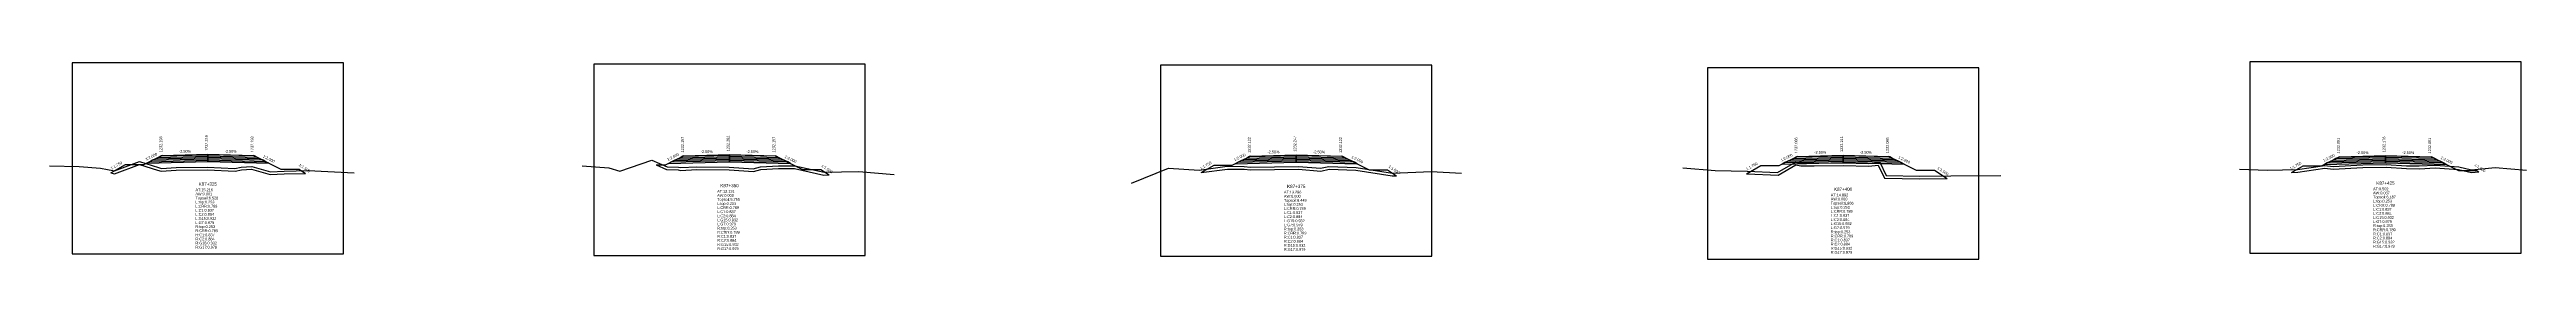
# Model space of a CAD drawing. Extents: x -7 to 78429, y 1189 to 1262.
# Drawn here: x 4291.7 to 4562.9, y 1220.8 to 1242.5 of the extents above; entities that cross this region are included whole.
import ezdxf
from ezdxf.enums import TextEntityAlignment as Align

# ---------------------------------------------------------------- set-up
doc = ezdxf.new("R2010")
doc.units = 0

msp = doc.modelspace()

# ---------------------------------------------------------------- linework, layer by layer
at = {"layer": 'A4_BORDER', "color": 7}
for points in [[(4294.17, 1221.368), (4323.87, 1221.368), (4323.87, 1242.368), (4294.17, 1242.368), (4294.17, 1221.368)], [(4532.622, 1221.474), (4562.322, 1221.474), (4562.322, 1242.474), (4532.622, 1242.474), (4532.622, 1221.474)], [(4351.296, 1221.206), (4380.996, 1221.206), (4380.996, 1242.206), (4351.296, 1242.206), (4351.296, 1221.206)], [(4413.354, 1221.114), (4443.054, 1221.114), (4443.054, 1242.114), (4413.354, 1242.114), (4413.354, 1221.114)], [(4473.237, 1220.801), (4502.937, 1220.801), (4502.937, 1241.801), (4473.237, 1241.801), (4473.237, 1220.801)]]:
    msp.add_lwpolyline(points, dxfattribs=at)
at = {"layer": 'CLEAR_GROUND', "color": 8}
for points in [[(4298.4, 1230.267), (4298.816, 1230.179), (4301.544, 1231.206), (4303.518, 1230.593), (4303.919, 1230.449), (4305.548, 1230.561), (4308.971, 1230.62), (4312.015, 1230.476), (4312.694, 1230.611), (4313.794, 1230.689), (4315.84, 1230.087), (4317.385, 1230.157), (4319.733, 1230.218)], [(4358.1, 1231.157), (4359.237, 1230.659), (4360.507, 1230.613), (4360.796, 1230.552), (4362.549, 1230.637), (4366.109, 1230.613), (4368.766, 1230.425), (4369.587, 1230.653), (4371.509, 1230.744), (4373.26, 1230.766), (4376.491, 1230.043), (4377.046, 1230.056)], [(4417.8, 1230.32), (4420.658, 1230.699), (4422.502, 1230.684), (4423.194, 1230.621), (4428.432, 1230.685), (4430.879, 1230.48), (4431.798, 1230.669), (4434.744, 1230.565), (4438.711, 1229.944), (4439.19, 1229.964)], [(4477.5, 1230.179), (4477.586, 1230.177), (4480.96, 1230.015), (4482.916, 1231.15), (4483.472, 1231.044), (4484.916, 1231.059), (4488.091, 1231.076), (4490.906, 1230.997), (4491.92, 1231.133), (4492.616, 1229.712), (4496.497, 1229.631), (4499.489, 1229.651)], [(4537.2, 1230.324), (4537.862, 1230.338), (4540.837, 1230.784), (4541.73, 1230.671), (4544.993, 1230.879), (4547.536, 1230.907), (4549.782, 1230.76), (4551.186, 1230.739), (4552.934, 1230.842), (4555.455, 1230.663), (4556.889, 1230.303), (4557.714, 1230.39)]]:
    msp.add_lwpolyline(points, dxfattribs=at)
at = {"layer": 'DESIGN_ROAD_TRIMMED', "color": 1}
for points in [[(4298.4, 1230.267), (4300.02, 1231.193), (4302.02, 1231.193), (4304.02, 1232.193), (4304.02, 1232.193), (4303.915, 1232.14), (4303.915, 1232.14), (4303.599, 1231.982), (4303.599, 1231.982), (4303.284, 1231.825), (4303.284, 1231.825), (4302.968, 1231.667), (4302.968, 1231.667), (4302.652, 1231.509), (4302.652, 1231.509), (4302.336, 1231.351), (4309.02, 1231.518), (4309.02, 1231.668), (4309.02, 1231.668), (4309.02, 1231.818), (4309.02, 1231.818), (4309.02, 1231.968), (4309.02, 1231.968), (4309.02, 1232.118), (4309.02, 1232.118), (4309.02, 1232.268), (4309.02, 1232.268), (4309.02, 1232.318), (4309.02, 1232.318), (4309.02, 1232.318), (4309.02, 1232.318), (4309.02, 1232.318), (4309.02, 1232.268), (4309.02, 1232.268), (4309.02, 1232.118), (4309.02, 1232.118), (4309.02, 1231.968), (4309.02, 1231.968), (4309.02, 1231.818), (4309.02, 1231.818), (4309.02, 1231.668), (4309.02, 1231.668), (4309.02, 1231.518), (4315.705, 1231.351), (4315.389, 1231.509), (4315.389, 1231.509), (4315.073, 1231.667), (4315.073, 1231.667), (4314.757, 1231.825), (4314.757, 1231.825), (4314.442, 1231.982), (4314.442, 1231.982), (4314.126, 1232.14), (4314.126, 1232.14), (4314.02, 1232.193), (4314.02, 1232.193), (4317.02, 1230.693), (4319.02, 1230.693), (4319.733, 1230.218)], [(4358.1, 1231.157), (4359.146, 1231.157), (4361.146, 1232.157), (4361.146, 1232.157), (4361.04, 1232.104), (4361.04, 1232.104), (4360.725, 1231.946), (4360.725, 1231.946), (4360.409, 1231.789), (4360.409, 1231.789), (4360.093, 1231.631), (4360.093, 1231.631), (4359.777, 1231.473), (4359.777, 1231.473), (4359.461, 1231.315), (4366.146, 1231.482), (4366.146, 1231.632), (4366.146, 1231.632), (4366.146, 1231.782), (4366.146, 1231.782), (4366.146, 1231.932), (4366.146, 1231.932), (4366.146, 1232.082), (4366.146, 1232.082), (4366.146, 1232.232), (4366.146, 1232.232), (4366.146, 1232.282), (4366.146, 1232.282), (4366.146, 1232.282), (4366.146, 1232.282), (4366.146, 1232.282), (4366.146, 1232.232), (4366.146, 1232.232), (4366.146, 1232.082), (4366.146, 1232.082), (4366.146, 1231.932), (4366.146, 1231.932), (4366.146, 1231.782), (4366.146, 1231.782), (4366.146, 1231.632), (4366.146, 1231.632), (4366.146, 1231.482), (4372.83, 1231.315), (4372.514, 1231.473), (4372.514, 1231.473), (4372.198, 1231.631), (4372.198, 1231.631), (4371.882, 1231.789), (4371.882, 1231.789), (4371.567, 1231.946), (4371.567, 1231.946), (4371.251, 1232.104), (4371.251, 1232.104), (4371.146, 1232.157), (4371.146, 1232.157), (4374.146, 1230.657), (4376.146, 1230.657), (4377.046, 1230.056)], [(4417.8, 1230.32), (4419.204, 1231.122), (4421.204, 1231.122), (4423.204, 1232.122), (4423.204, 1232.122), (4423.098, 1232.069), (4423.098, 1232.069), (4422.782, 1231.911), (4422.782, 1231.911), (4422.467, 1231.754), (4422.467, 1231.754), (4422.151, 1231.596), (4422.151, 1231.596), (4421.835, 1231.438), (4421.835, 1231.438), (4421.519, 1231.28), (4428.204, 1231.447), (4428.204, 1231.597), (4428.204, 1231.597), (4428.204, 1231.747), (4428.204, 1231.747), (4428.204, 1231.897), (4428.204, 1231.897), (4428.204, 1232.047), (4428.204, 1232.047), (4428.204, 1232.197), (4428.204, 1232.197), (4428.204, 1232.247), (4428.204, 1232.247), (4428.204, 1232.247), (4428.204, 1232.247), (4428.204, 1232.247), (4428.204, 1232.197), (4428.204, 1232.197), (4428.204, 1232.047), (4428.204, 1232.047), (4428.204, 1231.897), (4428.204, 1231.897), (4428.204, 1231.747), (4428.204, 1231.747), (4428.204, 1231.597), (4428.204, 1231.597), (4428.204, 1231.447), (4434.888, 1231.28), (4434.572, 1231.438), (4434.572, 1231.438), (4434.256, 1231.596), (4434.256, 1231.596), (4433.94, 1231.754), (4433.94, 1231.754), (4433.625, 1231.911), (4433.625, 1231.911), (4433.309, 1232.069), (4433.309, 1232.069), (4433.204, 1232.122), (4433.204, 1232.122), (4436.204, 1230.622), (4438.204, 1230.622), (4439.19, 1229.964)], [(4477.5, 1230.179), (4479.087, 1231.086), (4481.087, 1231.086), (4483.087, 1232.086), (4483.087, 1232.086), (4482.982, 1232.033), (4482.982, 1232.033), (4482.666, 1231.875), (4482.666, 1231.875), (4482.35, 1231.718), (4482.35, 1231.718), (4482.034, 1231.56), (4482.034, 1231.56), (4481.719, 1231.402), (4481.719, 1231.402), (4481.403, 1231.244), (4488.087, 1231.411), (4488.087, 1231.561), (4488.087, 1231.561), (4488.087, 1231.711), (4488.087, 1231.711), (4488.087, 1231.861), (4488.087, 1231.861), (4488.087, 1232.011), (4488.087, 1232.011), (4488.087, 1232.161), (4488.087, 1232.161), (4488.087, 1232.211), (4488.087, 1232.211), (4488.087, 1232.211), (4488.087, 1232.211), (4488.087, 1232.211), (4488.087, 1232.161), (4488.087, 1232.161), (4488.087, 1232.011), (4488.087, 1232.011), (4488.087, 1231.861), (4488.087, 1231.861), (4488.087, 1231.711), (4488.087, 1231.711), (4488.087, 1231.561), (4488.087, 1231.561), (4488.087, 1231.411), (4494.771, 1231.244), (4494.455, 1231.402), (4494.455, 1231.402), (4494.14, 1231.56), (4494.14, 1231.56), (4493.824, 1231.718), (4493.824, 1231.718), (4493.508, 1231.875), (4493.508, 1231.875), (4493.192, 1232.033), (4493.192, 1232.033), (4493.087, 1232.086), (4493.087, 1232.086), (4496.087, 1230.586), (4498.087, 1230.586), (4499.489, 1229.651)], [(4537.2, 1230.324), (4538.472, 1231.051), (4540.472, 1231.051), (4542.472, 1232.051), (4542.472, 1232.051), (4542.366, 1231.998), (4542.366, 1231.998), (4542.051, 1231.84), (4542.051, 1231.84), (4541.735, 1231.683), (4541.735, 1231.683), (4541.419, 1231.525), (4541.419, 1231.525), (4541.103, 1231.367), (4541.103, 1231.367), (4540.787, 1231.209), (4547.472, 1231.376), (4547.472, 1231.526), (4547.472, 1231.526), (4547.472, 1231.676), (4547.472, 1231.676), (4547.472, 1231.826), (4547.472, 1231.826), (4547.472, 1231.976), (4547.472, 1231.976), (4547.472, 1232.126), (4547.472, 1232.126), (4547.472, 1232.176), (4547.472, 1232.176), (4547.472, 1232.176), (4547.472, 1232.176), (4547.472, 1232.176), (4547.472, 1232.126), (4547.472, 1232.126), (4547.472, 1231.976), (4547.472, 1231.976), (4547.472, 1231.826), (4547.472, 1231.826), (4547.472, 1231.676), (4547.472, 1231.676), (4547.472, 1231.526), (4547.472, 1231.526), (4547.472, 1231.376), (4554.156, 1231.209), (4553.84, 1231.367), (4553.84, 1231.367), (4553.524, 1231.525), (4553.524, 1231.525), (4553.208, 1231.683), (4553.208, 1231.683), (4552.893, 1231.84), (4552.893, 1231.84), (4552.577, 1231.998), (4552.577, 1231.998), (4552.472, 1232.051), (4552.472, 1232.051), (4555.472, 1230.551), (4557.472, 1230.551), (4557.714, 1230.39)]]:
    msp.add_lwpolyline(points, dxfattribs=at)
at = {"layer": 'FINISHED_ROAD', "color": 2}
for points in [[(4300.02, 1231.193), (4302.02, 1231.193), (4304.02, 1232.193), (4304.02, 1232.193), (4309.02, 1232.318), (4314.02, 1232.193), (4314.02, 1232.193), (4317.02, 1230.693), (4319.02, 1230.693)], [(4359.146, 1231.157), (4361.146, 1232.157), (4361.146, 1232.157), (4366.146, 1232.282), (4371.146, 1232.157), (4371.146, 1232.157), (4374.146, 1230.657), (4376.146, 1230.657)], [(4419.204, 1231.122), (4421.204, 1231.122), (4423.204, 1232.122), (4423.204, 1232.122), (4428.204, 1232.247), (4433.204, 1232.122), (4433.204, 1232.122), (4436.204, 1230.622), (4438.204, 1230.622)], [(4479.087, 1231.086), (4481.087, 1231.086), (4483.087, 1232.086), (4483.087, 1232.086), (4488.087, 1232.211), (4493.087, 1232.086), (4493.087, 1232.086), (4496.087, 1230.586), (4498.087, 1230.586)], [(4538.472, 1231.051), (4540.472, 1231.051), (4542.472, 1232.051), (4542.472, 1232.051), (4547.472, 1232.176), (4552.472, 1232.051), (4552.472, 1232.051), (4555.472, 1230.551), (4557.472, 1230.551)]]:
    msp.add_lwpolyline(points, dxfattribs=at)
at = {"layer": 'LAYER_0', "color": 4}
for points in [[(4304.02, 1232.193), (4303.915, 1232.14), (4309.02, 1232.268), (4309.02, 1232.318)], [(4361.146, 1232.157), (4361.04, 1232.104), (4366.146, 1232.232), (4366.146, 1232.282)], [(4423.204, 1232.122), (4423.098, 1232.069), (4428.204, 1232.197), (4428.204, 1232.247)], [(4483.087, 1232.086), (4482.982, 1232.033), (4488.087, 1232.161), (4488.087, 1232.211)], [(4542.472, 1232.051), (4542.366, 1231.998), (4547.472, 1232.126), (4547.472, 1232.176)]]:
    msp.add_lwpolyline(points, dxfattribs=at)
at = {"layer": 'LAYER_1', "color": 4}
for points in [[(4303.915, 1232.14), (4303.599, 1231.982), (4309.02, 1232.118), (4309.02, 1232.268)], [(4361.04, 1232.104), (4360.725, 1231.946), (4366.146, 1232.082), (4366.146, 1232.232)], [(4423.098, 1232.069), (4422.782, 1231.911), (4428.204, 1232.047), (4428.204, 1232.197)], [(4482.982, 1232.033), (4482.666, 1231.875), (4488.087, 1232.011), (4488.087, 1232.161)], [(4542.366, 1231.998), (4542.051, 1231.84), (4547.472, 1231.976), (4547.472, 1232.126)]]:
    msp.add_lwpolyline(points, dxfattribs=at)
at = {"layer": 'LAYER_10', "color": 6}
for points in [[(4315.073, 1231.667), (4315.389, 1231.509), (4309.02, 1231.668), (4309.02, 1231.818)], [(4372.198, 1231.631), (4372.514, 1231.473), (4366.146, 1231.632), (4366.146, 1231.782)], [(4434.256, 1231.596), (4434.572, 1231.438), (4428.204, 1231.597), (4428.204, 1231.747)], [(4494.14, 1231.56), (4494.455, 1231.402), (4488.087, 1231.561), (4488.087, 1231.711)], [(4553.524, 1231.525), (4553.84, 1231.367), (4547.472, 1231.526), (4547.472, 1231.676)]]:
    msp.add_lwpolyline(points, dxfattribs=at)
at = {"layer": 'LAYER_11', "color": 6}
for points in [[(4315.389, 1231.509), (4315.705, 1231.351), (4309.02, 1231.518), (4309.02, 1231.668)], [(4372.514, 1231.473), (4372.83, 1231.315), (4366.146, 1231.482), (4366.146, 1231.632)], [(4434.572, 1231.438), (4434.888, 1231.28), (4428.204, 1231.447), (4428.204, 1231.597)], [(4494.455, 1231.402), (4494.771, 1231.244), (4488.087, 1231.411), (4488.087, 1231.561)], [(4553.84, 1231.367), (4554.156, 1231.209), (4547.472, 1231.376), (4547.472, 1231.526)]]:
    msp.add_lwpolyline(points, dxfattribs=at)
at = {"layer": 'LAYER_2', "color": 4}
for points in [[(4303.599, 1231.982), (4303.284, 1231.825), (4309.02, 1231.968), (4309.02, 1232.118)], [(4360.725, 1231.946), (4360.409, 1231.789), (4366.146, 1231.932), (4366.146, 1232.082)], [(4422.782, 1231.911), (4422.467, 1231.754), (4428.204, 1231.897), (4428.204, 1232.047)], [(4482.666, 1231.875), (4482.35, 1231.718), (4488.087, 1231.861), (4488.087, 1232.011)], [(4542.051, 1231.84), (4541.735, 1231.683), (4547.472, 1231.826), (4547.472, 1231.976)]]:
    msp.add_lwpolyline(points, dxfattribs=at)
at = {"layer": 'LAYER_3', "color": 4}
for points in [[(4303.284, 1231.825), (4302.968, 1231.667), (4309.02, 1231.818), (4309.02, 1231.968)], [(4360.409, 1231.789), (4360.093, 1231.631), (4366.146, 1231.782), (4366.146, 1231.932)], [(4422.467, 1231.754), (4422.151, 1231.596), (4428.204, 1231.747), (4428.204, 1231.897)], [(4482.35, 1231.718), (4482.034, 1231.56), (4488.087, 1231.711), (4488.087, 1231.861)], [(4541.735, 1231.683), (4541.419, 1231.525), (4547.472, 1231.676), (4547.472, 1231.826)]]:
    msp.add_lwpolyline(points, dxfattribs=at)
at = {"layer": 'LAYER_4', "color": 4}
for points in [[(4302.968, 1231.667), (4302.652, 1231.509), (4309.02, 1231.668), (4309.02, 1231.818)], [(4360.093, 1231.631), (4359.777, 1231.473), (4366.146, 1231.632), (4366.146, 1231.782)], [(4422.151, 1231.596), (4421.835, 1231.438), (4428.204, 1231.597), (4428.204, 1231.747)], [(4482.034, 1231.56), (4481.719, 1231.402), (4488.087, 1231.561), (4488.087, 1231.711)], [(4541.419, 1231.525), (4541.103, 1231.367), (4547.472, 1231.526), (4547.472, 1231.676)]]:
    msp.add_lwpolyline(points, dxfattribs=at)
at = {"layer": 'LAYER_5', "color": 4}
for points in [[(4302.652, 1231.509), (4302.336, 1231.351), (4309.02, 1231.518), (4309.02, 1231.668)], [(4359.777, 1231.473), (4359.461, 1231.315), (4366.146, 1231.482), (4366.146, 1231.632)], [(4421.835, 1231.438), (4421.519, 1231.28), (4428.204, 1231.447), (4428.204, 1231.597)], [(4481.719, 1231.402), (4481.403, 1231.244), (4488.087, 1231.411), (4488.087, 1231.561)], [(4541.103, 1231.367), (4540.787, 1231.209), (4547.472, 1231.376), (4547.472, 1231.526)]]:
    msp.add_lwpolyline(points, dxfattribs=at)
at = {"layer": 'LAYER_6', "color": 6}
for points in [[(4314.02, 1232.193), (4314.126, 1232.14), (4309.02, 1232.268), (4309.02, 1232.318)], [(4371.146, 1232.157), (4371.251, 1232.104), (4366.146, 1232.232), (4366.146, 1232.282)], [(4433.204, 1232.122), (4433.309, 1232.069), (4428.204, 1232.197), (4428.204, 1232.247)], [(4493.087, 1232.086), (4493.192, 1232.033), (4488.087, 1232.161), (4488.087, 1232.211)], [(4552.472, 1232.051), (4552.577, 1231.998), (4547.472, 1232.126), (4547.472, 1232.176)]]:
    msp.add_lwpolyline(points, dxfattribs=at)
at = {"layer": 'LAYER_7', "color": 6}
for points in [[(4314.126, 1232.14), (4314.442, 1231.982), (4309.02, 1232.118), (4309.02, 1232.268)], [(4371.251, 1232.104), (4371.567, 1231.946), (4366.146, 1232.082), (4366.146, 1232.232)], [(4433.309, 1232.069), (4433.625, 1231.911), (4428.204, 1232.047), (4428.204, 1232.197)], [(4493.192, 1232.033), (4493.508, 1231.875), (4488.087, 1232.011), (4488.087, 1232.161)], [(4552.577, 1231.998), (4552.893, 1231.84), (4547.472, 1231.976), (4547.472, 1232.126)]]:
    msp.add_lwpolyline(points, dxfattribs=at)
at = {"layer": 'LAYER_8', "color": 6}
for points in [[(4314.442, 1231.982), (4314.757, 1231.825), (4309.02, 1231.968), (4309.02, 1232.118)], [(4371.567, 1231.946), (4371.882, 1231.789), (4366.146, 1231.932), (4366.146, 1232.082)], [(4433.625, 1231.911), (4433.94, 1231.754), (4428.204, 1231.897), (4428.204, 1232.047)], [(4493.508, 1231.875), (4493.824, 1231.718), (4488.087, 1231.861), (4488.087, 1232.011)], [(4552.893, 1231.84), (4553.208, 1231.683), (4547.472, 1231.826), (4547.472, 1231.976)]]:
    msp.add_lwpolyline(points, dxfattribs=at)
at = {"layer": 'LAYER_9', "color": 6}
for points in [[(4314.757, 1231.825), (4315.073, 1231.667), (4309.02, 1231.818), (4309.02, 1231.968)], [(4371.882, 1231.789), (4372.198, 1231.631), (4366.146, 1231.782), (4366.146, 1231.932)], [(4433.94, 1231.754), (4434.256, 1231.596), (4428.204, 1231.747), (4428.204, 1231.897)], [(4493.824, 1231.718), (4494.14, 1231.56), (4488.087, 1231.711), (4488.087, 1231.861)], [(4553.208, 1231.683), (4553.524, 1231.525), (4547.472, 1231.676), (4547.472, 1231.826)]]:
    msp.add_lwpolyline(points, dxfattribs=at)
at = {"layer": 'NATURAL_GROUND', "color": 3}
for points in [[(4291.687, 1231.045), (4294.943, 1230.967), (4297.276, 1230.81), (4298.792, 1230.491), (4301.534, 1231.523), (4303.613, 1230.878), (4303.961, 1230.753), (4305.535, 1230.861), (4308.975, 1230.92), (4311.992, 1230.777), (4312.653, 1230.909), (4313.826, 1230.992), (4315.876, 1230.389), (4317.374, 1230.457), (4319.996, 1230.525), (4325.05, 1230.293)], [(4350.01, 1231.04), (4352.918, 1230.816), (4354.134, 1230.467), (4357.638, 1231.687), (4359.305, 1230.957), (4360.544, 1230.912), (4360.82, 1230.854), (4362.543, 1230.937), (4366.121, 1230.913), (4368.736, 1230.728), (4369.54, 1230.951), (4371.5, 1231.044), (4373.292, 1231.066), (4376.521, 1230.344), (4380.31, 1230.434), (4384.163, 1230.093)], [(4470.532, 1230.816), (4474.082, 1230.557), (4477.597, 1230.477), (4480.886, 1230.319), (4482.862, 1231.466), (4483.499, 1231.344), (4484.914, 1231.359), (4488.094, 1231.376), (4490.89, 1231.298), (4492.094, 1231.459), (4492.805, 1230.008), (4496.499, 1229.931), (4499.898, 1229.954), (4505.356, 1229.972)], [(4410.149, 1229.131), (4414.207, 1230.813), (4417.562, 1230.591), (4420.64, 1230.999), (4422.517, 1230.984), (4423.206, 1230.921), (4428.443, 1230.985), (4430.861, 1230.783), (4431.773, 1230.97), (4434.773, 1230.864), (4438.729, 1230.245), (4442.966, 1230.422), (4446.312, 1230.251)], [(4531.481, 1230.694), (4534.552, 1230.568), (4537.837, 1230.638), (4540.834, 1231.087), (4541.74, 1230.972), (4544.982, 1231.179), (4547.545, 1231.207), (4549.794, 1231.06), (4551.18, 1231.039), (4552.936, 1231.143), (4555.503, 1230.96), (4556.911, 1230.607), (4559.492, 1230.878), (4562.913, 1230.565)]]:
    msp.add_lwpolyline(points, dxfattribs=at)
at = {"layer": 'STRUCTURE_LEFT', "color": 4}
for points in [[(4304.02, 1232.193), (4303.915, 1232.14), (4303.915, 1232.14), (4303.599, 1231.982), (4303.599, 1231.982), (4303.284, 1231.825), (4303.284, 1231.825), (4302.968, 1231.667), (4302.968, 1231.667), (4302.652, 1231.509), (4302.652, 1231.509), (4302.336, 1231.351), (4309.02, 1231.518), (4309.02, 1231.668), (4309.02, 1231.668), (4309.02, 1231.818), (4309.02, 1231.818), (4309.02, 1231.968), (4309.02, 1231.968), (4309.02, 1232.118), (4309.02, 1232.118), (4309.02, 1232.268), (4309.02, 1232.268), (4309.02, 1232.318), (4309.02, 1232.318)], [(4361.146, 1232.157), (4361.04, 1232.104), (4361.04, 1232.104), (4360.725, 1231.946), (4360.725, 1231.946), (4360.409, 1231.789), (4360.409, 1231.789), (4360.093, 1231.631), (4360.093, 1231.631), (4359.777, 1231.473), (4359.777, 1231.473), (4359.461, 1231.315), (4366.146, 1231.482), (4366.146, 1231.632), (4366.146, 1231.632), (4366.146, 1231.782), (4366.146, 1231.782), (4366.146, 1231.932), (4366.146, 1231.932), (4366.146, 1232.082), (4366.146, 1232.082), (4366.146, 1232.232), (4366.146, 1232.232), (4366.146, 1232.282), (4366.146, 1232.282)], [(4423.204, 1232.122), (4423.098, 1232.069), (4423.098, 1232.069), (4422.782, 1231.911), (4422.782, 1231.911), (4422.467, 1231.754), (4422.467, 1231.754), (4422.151, 1231.596), (4422.151, 1231.596), (4421.835, 1231.438), (4421.835, 1231.438), (4421.519, 1231.28), (4428.204, 1231.447), (4428.204, 1231.597), (4428.204, 1231.597), (4428.204, 1231.747), (4428.204, 1231.747), (4428.204, 1231.897), (4428.204, 1231.897), (4428.204, 1232.047), (4428.204, 1232.047), (4428.204, 1232.197), (4428.204, 1232.197), (4428.204, 1232.247), (4428.204, 1232.247)], [(4483.087, 1232.086), (4482.982, 1232.033), (4482.982, 1232.033), (4482.666, 1231.875), (4482.666, 1231.875), (4482.35, 1231.718), (4482.35, 1231.718), (4482.034, 1231.56), (4482.034, 1231.56), (4481.719, 1231.402), (4481.719, 1231.402), (4481.403, 1231.244), (4488.087, 1231.411), (4488.087, 1231.561), (4488.087, 1231.561), (4488.087, 1231.711), (4488.087, 1231.711), (4488.087, 1231.861), (4488.087, 1231.861), (4488.087, 1232.011), (4488.087, 1232.011), (4488.087, 1232.161), (4488.087, 1232.161), (4488.087, 1232.211), (4488.087, 1232.211)], [(4542.472, 1232.051), (4542.366, 1231.998), (4542.366, 1231.998), (4542.051, 1231.84), (4542.051, 1231.84), (4541.735, 1231.683), (4541.735, 1231.683), (4541.419, 1231.525), (4541.419, 1231.525), (4541.103, 1231.367), (4541.103, 1231.367), (4540.787, 1231.209), (4547.472, 1231.376), (4547.472, 1231.526), (4547.472, 1231.526), (4547.472, 1231.676), (4547.472, 1231.676), (4547.472, 1231.826), (4547.472, 1231.826), (4547.472, 1231.976), (4547.472, 1231.976), (4547.472, 1232.126), (4547.472, 1232.126), (4547.472, 1232.176), (4547.472, 1232.176)]]:
    msp.add_lwpolyline(points, dxfattribs=at)
at = {"layer": 'STRUCTURE_RIGHT', "color": 6}
for points in [[(4309.02, 1232.318), (4309.02, 1232.318), (4309.02, 1232.268), (4309.02, 1232.268), (4309.02, 1232.118), (4309.02, 1232.118), (4309.02, 1231.968), (4309.02, 1231.968), (4309.02, 1231.818), (4309.02, 1231.818), (4309.02, 1231.668), (4309.02, 1231.668), (4309.02, 1231.518), (4315.705, 1231.351), (4315.389, 1231.509), (4315.389, 1231.509), (4315.073, 1231.667), (4315.073, 1231.667), (4314.757, 1231.825), (4314.757, 1231.825), (4314.442, 1231.982), (4314.442, 1231.982), (4314.126, 1232.14), (4314.126, 1232.14), (4314.02, 1232.193)], [(4366.146, 1232.282), (4366.146, 1232.282), (4366.146, 1232.232), (4366.146, 1232.232), (4366.146, 1232.082), (4366.146, 1232.082), (4366.146, 1231.932), (4366.146, 1231.932), (4366.146, 1231.782), (4366.146, 1231.782), (4366.146, 1231.632), (4366.146, 1231.632), (4366.146, 1231.482), (4372.83, 1231.315), (4372.514, 1231.473), (4372.514, 1231.473), (4372.198, 1231.631), (4372.198, 1231.631), (4371.882, 1231.789), (4371.882, 1231.789), (4371.567, 1231.946), (4371.567, 1231.946), (4371.251, 1232.104), (4371.251, 1232.104), (4371.146, 1232.157)], [(4428.204, 1232.247), (4428.204, 1232.247), (4428.204, 1232.197), (4428.204, 1232.197), (4428.204, 1232.047), (4428.204, 1232.047), (4428.204, 1231.897), (4428.204, 1231.897), (4428.204, 1231.747), (4428.204, 1231.747), (4428.204, 1231.597), (4428.204, 1231.597), (4428.204, 1231.447), (4434.888, 1231.28), (4434.572, 1231.438), (4434.572, 1231.438), (4434.256, 1231.596), (4434.256, 1231.596), (4433.94, 1231.754), (4433.94, 1231.754), (4433.625, 1231.911), (4433.625, 1231.911), (4433.309, 1232.069), (4433.309, 1232.069), (4433.204, 1232.122)], [(4488.087, 1232.211), (4488.087, 1232.211), (4488.087, 1232.161), (4488.087, 1232.161), (4488.087, 1232.011), (4488.087, 1232.011), (4488.087, 1231.861), (4488.087, 1231.861), (4488.087, 1231.711), (4488.087, 1231.711), (4488.087, 1231.561), (4488.087, 1231.561), (4488.087, 1231.411), (4494.771, 1231.244), (4494.455, 1231.402), (4494.455, 1231.402), (4494.14, 1231.56), (4494.14, 1231.56), (4493.824, 1231.718), (4493.824, 1231.718), (4493.508, 1231.875), (4493.508, 1231.875), (4493.192, 1232.033), (4493.192, 1232.033), (4493.087, 1232.086)], [(4547.472, 1232.176), (4547.472, 1232.176), (4547.472, 1232.126), (4547.472, 1232.126), (4547.472, 1231.976), (4547.472, 1231.976), (4547.472, 1231.826), (4547.472, 1231.826), (4547.472, 1231.676), (4547.472, 1231.676), (4547.472, 1231.526), (4547.472, 1231.526), (4547.472, 1231.376), (4554.156, 1231.209), (4553.84, 1231.367), (4553.84, 1231.367), (4553.524, 1231.525), (4553.524, 1231.525), (4553.208, 1231.683), (4553.208, 1231.683), (4552.893, 1231.84), (4552.893, 1231.84), (4552.577, 1231.998), (4552.577, 1231.998), (4552.472, 1232.051)]]:
    msp.add_lwpolyline(points, dxfattribs=at)

# ---------------------------------------------------------------- texts
at = {"layer": 'INFO_TEXT'}
for s, p in [('AT:8.502', (4546.122, 1228.374)), ('AT:15.216', (4307.67, 1228.268)), ('AW:0.001', (4307.67, 1227.818)), ('Topsoil:6.528', (4307.67, 1227.368)), ('L:top:0.253', (4307.67, 1226.918)), ('L:CRR:0.789', (4307.67, 1226.468)), ('L:C1:0.837', (4307.67, 1226.018)), ('AT:12.131', (4364.796, 1228.106)), ('AW:0.000', (4364.796, 1227.656)), ('Topsoil:5.755', (4364.796, 1227.206)), ('L:top:0.253', (4364.796, 1226.756)), ('L:CRR:0.789', (4364.796, 1226.306)), ('L:C1:0.837', (4364.796, 1225.856)), ('AT:13.286', (4426.854, 1228.014)), ('AW:0.000', (4426.854, 1227.564)), ('Topsoil:6.449', (4426.854, 1227.114)), ('L:top:0.253', (4426.854, 1226.664)), ('L:CRR:0.789', (4426.854, 1226.214)), ('L:C1:0.837', (4426.854, 1225.764)), ('AT:14.892', (4486.737, 1227.701)), ('AW:0.000', (4486.737, 1227.251)), ('Topsoil:6.966', (4486.737, 1226.801)), ('L:top:0.253', (4486.737, 1226.351)), ('L:CRR:0.789', (4486.737, 1225.901)), ('AW:0.037', (4546.122, 1227.924)), ('Topsoil:6.187', (4546.122, 1227.474)), ('L:top:0.253', (4546.122, 1227.024)), ('L:CRR:0.789', (4546.122, 1226.574)), ('L:C1:0.837', (4546.122, 1226.124)), ('L:C2:0.884', (4546.122, 1225.674)), ('L:C2:0.884', (4307.67, 1225.568)), ('L:G15:0.932', (4307.67, 1225.118)), ('L:G7:0.979', (4307.67, 1224.668)), ('R:top:0.253', (4307.67, 1224.218)), ('R:CRR:0.789', (4307.67, 1223.768)), ('R:C1:0.837', (4307.67, 1223.318)), ('L:C2:0.884', (4364.796, 1225.406)), ('L:G15:0.932', (4364.796, 1224.956)), ('L:G7:0.979', (4364.796, 1224.506)), ('R:top:0.253', (4364.796, 1224.056)), ('R:CRR:0.789', (4364.796, 1223.606)), ('R:C1:0.837', (4364.796, 1223.156)), ('L:C2:0.884', (4426.854, 1225.314)), ('L:G15:0.932', (4426.854, 1224.864)), ('L:G7:0.979', (4426.854, 1224.414)), ('R:top:0.253', (4426.854, 1223.964)), ('R:CRR:0.789', (4426.854, 1223.514)), ('R:C1:0.837', (4426.854, 1223.064)), ('L:C1:0.837', (4486.737, 1225.451)), ('L:C2:0.884', (4486.737, 1225.001)), ('L:G15:0.932', (4486.737, 1224.551)), ('L:G7:0.979', (4486.737, 1224.101)), ('R:top:0.253', (4486.737, 1223.651)), ('R:CRR:0.789', (4486.737, 1223.201)), ('L:G15:0.932', (4546.122, 1225.224)), ('L:G7:0.979', (4546.122, 1224.774)), ('R:top:0.253', (4546.122, 1224.324)), ('R:CRR:0.789', (4546.122, 1223.874)), ('R:C1:0.837', (4546.122, 1223.424)), ('R:C2:0.884', (4546.122, 1222.974)), ('R:C2:0.884', (4307.67, 1222.868)), ('R:G15:0.932', (4307.67, 1222.418)), ('R:G17:0.979', (4307.67, 1221.968)), ('R:C2:0.884', (4364.796, 1222.706)), ('R:G15:0.932', (4364.796, 1222.256)), ('R:G17:0.979', (4364.796, 1221.806)), ('R:C2:0.884', (4426.854, 1222.614)), ('R:G15:0.932', (4426.854, 1222.164)), ('R:G17:0.979', (4426.854, 1221.714)), ('R:C1:0.837', (4486.737, 1222.751)), ('R:C2:0.884', (4486.737, 1222.301)), ('R:G15:0.932', (4486.737, 1221.851)), ('R:G17:0.979', (4486.737, 1221.401)), ('R:G15:0.932', (4546.122, 1222.524)), ('R:G17:0.979', (4546.122, 1222.074))]:
    msp.add_text(s, height=0.3, dxfattribs=at).set_placement(p)
at = {"layer": 'LEFT_TEXT_H'}
for s, p in [('1232.193', (4304.02, 1232.553)), ('1232.157', (4361.146, 1232.517)), ('1232.122', (4423.204, 1232.482)), ('1232.086', (4483.087, 1232.446)), ('1232.051', (4542.472, 1232.411))]:
    msp.add_text(s, height=0.3, rotation=90, dxfattribs=at).set_placement(p)
at = {"layer": 'POINT_TEXT_H'}
for s, p in [('1232.318', (4309.02, 1232.678)), ('1232.282', (4366.146, 1232.642)), ('1232.247', (4428.204, 1232.607)), ('1232.211', (4488.087, 1232.571)), ('1232.176', (4547.472, 1232.536))]:
    msp.add_text(s, height=0.3, rotation=90, dxfattribs=at).set_placement(p)
at = {"layer": 'RIGHT_TEXT_H'}
for s, p in [('1232.193', (4314.02, 1232.553)), ('1232.157', (4371.146, 1232.517)), ('1232.122', (4433.204, 1232.482)), ('1232.086', (4493.087, 1232.446)), ('1232.051', (4552.472, 1232.411))]:
    msp.add_text(s, height=0.3, rotation=90, dxfattribs=at).set_placement(p)
at = {"layer": 'SLOPE_left'}
for s, rotation, p in [('1:1.750', 29.745, (4299.121, 1230.886)), ('1:2.000', 26.565, (4302.94, 1231.854)), ('1:2.000', 26.565, (4360.065, 1231.818)), ('1:1.750', 29.745, (4418.412, 1230.877)), ('1:2.000', 26.565, (4422.123, 1231.783)), ('1:1.750', 29.745, (4478.204, 1230.789)), ('1:2.000', 26.565, (4482.007, 1231.747)), ('1:1.750', 29.745, (4537.746, 1230.844)), ('1:2.000', 26.565, (4541.391, 1231.712))]:
    msp.add_text(s, height=0.3, rotation=rotation, dxfattribs=at).set_placement(p, align=Align.BOTTOM_CENTER)
at = {"layer": 'SLOPE_right'}
for s, rotation, p in [('1:2.000', -26.565, (4315.601, 1231.604)), ('1:2.000', -26.565, (4372.726, 1231.568)), ('1:2.000', -26.565, (4434.784, 1231.533)), ('1:2.000', -26.565, (4494.668, 1231.497)), ('1:2.000', -26.565, (4554.052, 1231.462)), ('1:1.500', -33.69, (4319.477, 1230.605)), ('1:1.500', -33.69, (4376.696, 1230.506)), ('1:1.500', -33.69, (4438.797, 1230.443)), ('1:1.500', -33.69, (4498.888, 1230.268)), ('1:1.500', -33.69, (4557.692, 1230.62))]:
    msp.add_text(s, height=0.3, rotation=rotation, dxfattribs=at).set_placement(p, align=Align.BOTTOM_CENTER)
at = {"layer": 'SLOPE_TEXT'}
for p in [(4306.52, 1232.495), (4311.52, 1232.495), (4363.646, 1232.459), (4368.646, 1232.459), (4425.704, 1232.425), (4430.704, 1232.425), (4485.587, 1232.389), (4490.587, 1232.389), (4544.972, 1232.353), (4549.972, 1232.353)]:
    msp.add_text('-2.50%', height=0.3, dxfattribs=at).set_placement(p, align=Align.CENTER)
at = {"layer": 'STATION_TITLE'}
for s, p in [('K87+325', (4309.02, 1228.868)), ('K87+350', (4366.146, 1228.706)), ('K87+375', (4428.204, 1228.614)), ('K87+400', (4488.087, 1228.301)), ('K87+425', (4547.472, 1228.974))]:
    msp.add_text(s, height=0.36, dxfattribs=at).set_placement(p, align=Align.CENTER)

doc.saveas('drawing.dxf')
